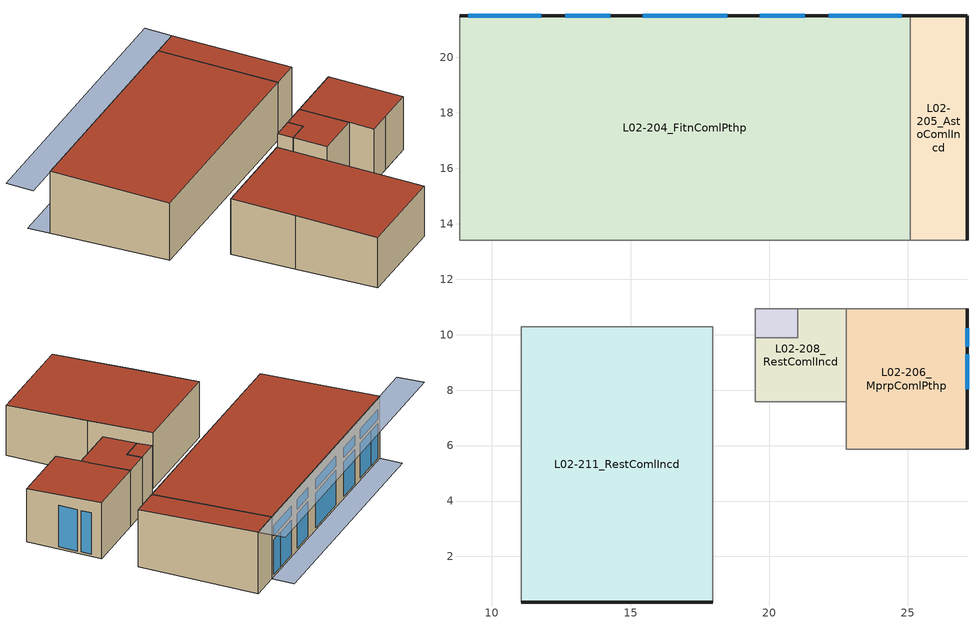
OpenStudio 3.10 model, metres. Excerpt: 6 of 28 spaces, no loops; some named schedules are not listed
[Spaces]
L02-211_RestComlIncd
 floor to L01-105_IstoComlUncd (Interior Floor 21): 17.98,10.29 17.98,0.35 11.06,0.35 11.06,10.29 z4.57
 wall outside (Exterior Wall 01/02): 11.06,0.35 17.98,0.35 z4.57:8.13
 wall to L02-214_AstoComlPthp: 11.06,5.9,8.35 11.06,5.9,4.57 11.06,0.35,4.57 11.06,0.35,8.13
 wall to L02-201_CorrComlPthp (Interior Wall 06): 17.98,10.29 11.06,10.29 z4.57:8.53; 17.98,10.29,8.53 17.98,5.88,8.35 17.98,5.88,4.57 17.98,10.29,4.57; 11.06,10.29,8.53 11.06,10.29,4.57 11.06,5.9,4.57 11.06,5.9,8.35
 wall to L02-209_AstoComlPthp (Interior Wall 06): 17.98,5.88,8.35 17.98,0.35,8.13 17.98,0.35,4.57 17.98,5.88,4.57
 roof outside (Roof 10): 17.98,0.35,8.13 17.98,10.29,8.53 11.06,10.29,8.53 11.06,0.35,8.13
L02-208_RestComlIncd
 floor to L01-105_IstoComlUncd (Interior Floor 21): 22.78,10.93 22.78,7.58 19.49,7.58 19.49,9.89 21.03,9.89 21.03,10.93 z4.57
 wall to L02-209_AstoComlPthp: 19.49,7.58 22.78,7.58 z4.57:8.42
 wall to L02-206_MprpComlPthp: 22.78,10.93,8.56 22.78,7.58,8.42 22.78,7.58,4.57 22.78,10.93,4.57
 wall to L02-201_CorrComlPthp: 22.78,10.93 21.03,10.93 z4.57:8.56; 19.49,9.89,8.51 19.49,9.89,4.57 19.49,7.58,4.57 19.49,7.58,8.42
 wall to L02-201B_UtilComlIncd (Interior Wall 06): 21.03,9.89 19.49,9.89 z4.57:8.51; 21.03,10.93,8.56 21.03,10.93,4.57 21.03,9.89,4.57 21.03,9.89,8.51
 roof outside (Roof 10): 22.78,7.58,8.42 22.78,10.93,8.56 21.03,10.93,8.56 21.03,9.89,8.51 19.49,9.89,8.51 19.49,7.58,8.42
L02-206_MprpComlPthp
 floor to L01-105_IstoComlUncd (Interior Floor 21): 27.14,10.93 27.14,5.87 22.78,5.87 22.78,10.93 z4.57
 wall outside (Exterior Wall 01/02): 27.14,10.93,8.56 27.14,5.87,8.35 27.14,5.87,4.57 27.14,10.93,4.57
 wall to L02-209_AstoComlPthp: 22.78,7.58,8.42 22.78,7.58,4.57 22.78,5.87,4.57 22.78,5.87,8.35
 wall to L02-207_UtilComlIncd: 22.78,5.87 24.44,5.87 z4.57:8.35
 wall to L02-207A_MechComlIncd: 24.44,5.87 27.14,5.87 z4.57:8.35
 wall to L02-201_CorrComlPthp (Interior Wall 06): 27.14,10.93 22.78,10.93 z4.57:8.56
 window (Window 05): 27.14,9.57 27.14,10.23 / 27.14,8.03 27.14,9.3 z4.72:7.67
 roof outside (Roof 10): 27.14,5.87,8.35 27.14,10.93,8.56 22.78,10.93,8.56 22.78,5.87,8.35
L02-201B_UtilComlIncd
 floor to L01-105_IstoComlUncd (Interior Floor 21): 21.03,10.93 21.03,9.89 19.49,9.89 19.49,10.93 z4.57
 wall to L02-201_CorrComlPthp: 21.03,10.93 19.49,10.93 z4.57:8.56; 19.49,10.93,8.56 19.49,10.93,4.57 19.49,9.89,4.57 19.49,9.89,8.51
 roof outside (Roof 10): 21.03,9.89,8.51 21.03,10.93,8.56 19.49,10.93,8.56 19.49,9.89,8.51
L02-205_AstoComlIncd
 floor to L01-105_IstoComlUncd (Interior Floor 21): 27.14,21.51 27.14,13.41 25.09,13.41 25.09,21.51 z4.57
 wall outside (Exterior Wall 01/02): 27.14,21.51 25.09,21.51 z4.57:8.99; 27.14,21.51,8.99 27.14,13.41,8.66 27.14,13.41,4.57 27.14,21.51,4.57
 wall to L02-201_CorrComlPthp: 25.09,13.41 27.14,13.41 z4.57:8.66
 wall to L02-204_FitnComlPthp: 25.09,21.51,8.99 25.09,21.51,4.57 25.09,13.41,4.57 25.09,13.41,8.66
 roof outside (Roof 10): 27.14,13.41,8.66 27.14,21.51,8.99 25.09,21.51,8.99 25.09,13.41,8.66
L02-204_FitnComlPthp
 floor to L01-105_IstoComlUncd (Interior Floor 21): 25.09,21.51 25.09,13.41 8.83,13.41 8.83,21.51 z4.57
 wall outside (Exterior Wall 01/02): 25.09,21.51 8.83,21.51 z4.57:8.99
 wall to L02-201_CorrComlPthp: 8.83,13.41 25.09,13.41 z4.57:8.66
 wall to L02-203_BrkrComlPthp: 8.83,21.51,8.99 8.83,21.51,4.57 8.83,13.41,4.57 8.83,13.41,8.66
 window (Dr-B/D Swing SF): 24.79,21.51 23.79,21.51 / 10.13,21.51 9.14,21.51 z4.72:7.19
 window (Window 05): 23.74,21.51 22.14,21.51 / 11.78,21.51 10.18,21.51 / 21.28,21.51 19.65,21.51 / 14.27,21.51 12.64,21.51 z4.72:7.19
 window (Dr-F Sliding SF): 18.49,21.51 15.44,21.51 z4.72:7.19
 window (Window 05_Clerestory): 18.49,21.51 15.44,21.51 / 24.79,21.51 22.14,21.51 / 14.27,21.51 12.64,21.51 / 11.78,21.51 9.14,21.51 / 21.28,21.51 19.65,21.51 z7.49:8.18
 roof outside (Roof 10): 25.09,13.41,8.66 25.09,21.51,8.99 8.83,21.51,8.99 8.83,13.41,8.66
shading: 25.09,23.03 25.09,21.51 8.83,21.51 8.83,23.03 z4.57; 27.14,21.51,8.99 27.14,23.33,9.06 6.27,23.33,9.06 6.27,21.51,8.99
[Site]
Seattle-King County Intl AP-B_WA_USA: Latitude {deg}=47.53; Longitude {deg}=-122.3; Time Zone {hr}=-8; Elevation {m}=20
[SizingPeriod:DesignDay] Barometric Pressure {Pa}=101085; Rain Indicator=No; Snow Indicator=No; Day of Month=21; Daylight Saving Time Indicator=No; Humidity Condition Type=Wetbulb; Dry-Bulb Temperature Range Modifier Type=DefaultMultipliers
Name | Maximum Dry-Bulb Temperature {C} | Daily Dry-Bulb Temperature Range {deltaC} | Wind Speed {m/s} | Wind Direction {deg} | Sky Clearness | Month | Day Type | Wetbulb or DewPoint at Maximum Dry-Bulb {C} | Solar Model Indicator | ASHRAE Clear Sky Optical Depth for Beam Irradiance | ASHRAE Clear Sky Optical Depth for Diffuse Irradiance
Seattle-King County Intl AP-B Ann Htg 99.6% Condns DB | -3.4 | 0 | 2.1 | 150 | 0 | 12 | WinterDesignDay | -3.4 | ASHRAEClearSky
Seattle-King County Intl AP-B Ann Clg 1% Condns DB=>MWB | 27.7 | 9.9 | 3.8 | 310 |  | 7 | SummerDesignDay | 17.8 | ASHRAETau | 0.354 | 2.499
[Site:WaterMainsTemperature]
Calculation Method=Schedule; Temperature Schedule=WaterMainSeattle
[Building]
Building 1: North Axis {deg}=32
[Material]
Name | Roughness | Thickness {m} | Conductivity {W/m-K} | Density {kg/m3} | Specific Heat {J/kg-K} | Thermal Absorptance | Solar Absorptance | Visible Absorptance
Plywood 3/4 in.; Plywood 3/4 in. 1; Plywood 3/4 in. 2; Plywood 3/4 in. 3 | MediumRough | 0.01905 | 0.11544 | 480.554 | 1884.06 | 0.9 | 0.7 | 0.8
1.5 in. Rigid Ins | Smooth | 0.0381 | 0.0288456 | 20.824 | 1465.38
5/8 in. Gypsum Board; 5/8 in. Gypsum Board 2; 5/8 in. Gypsum Board 3 | Smooth | 0.016002 | 0.158656 | 640.739 | 1130.436 | 0.9 | 0.7 | 0.8
Int. Floor Mat. | Smooth | 0.1651 | 0.0265668 | 114.532 | 1256.04
Roof Mat. | Smooth | 0.31115 | 0.0404127 | 68.3988 | 1172.304
5/8 in. Gypsum Board 1 | MediumRough | 0.016002 | 0.158656 | 640.739 | 1130.436 | 0.9 | 0.7 | 0.8
5/8 in. Gypsum Board 5 | MediumRough | 0.016002 | 0.158656 | 640.739 | 1130.436 | 0.9 | 0.7 | 0.9
[Material:NoMass] Roughness=Smooth; Thermal Resistance {m2-K/W}=2.15747
2x6 Wood Stud; 2x6 Wood Stud 1
[Construction]
Exterior Wall 01/02: Plywood 3/4 in., 1.5 in. Rigid Ins, 2x6 Wood Stud, 5/8 in. Gypsum Board
Interior Floor 21: Plywood 3/4 in. 1, Int. Floor Mat., Plywood 3/4 in. 2
Interior Wall 06: 5/8 in. Gypsum Board 1, 2x6 Wood Stud 1, 5/8 in. Gypsum Board 2, 5/8 in. Gypsum Board 3
Roof 10: 5/8 in. Gypsum Board 5, Roof Mat., Plywood 3/4 in. 3
Dr-B/D Swing SF: Dr-B/D Swing SF Material
Dr-F Sliding SF: Dr-F Sliding SF Material
Window 05: Window 05 Material
Window 05_Clerestory: Window 05_Clerestory Material
[WindowMaterial:SimpleGlazingSystem]
Name | U-Factor {W/m2-K} | Solar Heat Gain Coefficient | Visible Transmittance
Dr-B/D Swing SF Material | 3.00948 | 0.15 | 0.28
Dr-F Sliding SF Material | 2.27131 | 0.22 | 0.49
Window 05 Material | 2.10096 | 0.23 | 0.47
Window 05_Clerestory Material | 2.10096 | 0.23 | 0.001
[Space] Building Story=L2
Name | Thermal Zone | Design Specification Outdoor Air Object
L02-211_RestComlIncd; L02-201B_UtilComlIncd | Thermal Zone: L02-201_CorrComlPthp | Thermal Zone: L02-201_CorrComlPthp Design Specification Outdoor Air
L02-206_MprpComlPthp; L02-208_RestComlIncd | Thermal Zone: L02-206_MprpComlPthp | Thermal Zone: L02-206_MprpComlPthp Design Specification Outdoor Air
L02-204_FitnComlPthp; L02-205_AstoComlIncd | Thermal Zone: L02-204_FitnComlPthp | Thermal Zone: L02-204_FitnComlPthp Design Specification Outdoor Air
[ThermalZone] Multiplier=1; Use Ideal Air Loads=No
Name | Volume {m3} | Thermostat
Thermal Zone: L02-206_MprpComlPthp | 210.686 | Thermal Zone: L02-206_MprpComlPthp Thermostat
Thermal Zone: L02-201_CorrComlPthp | 742.386 | Thermal Zone: L02-201_CorrComlPthp Thermostat
Thermal Zone: L02-204_FitnComlPthp | 629.829 | Thermal Zone: L02-204_FitnComlPthp Thermostat
[BuildingStory]
L2
[People:Definition] Number of People Calculation Method=People/Area; Fraction Radiant=0.3
Name | People per Space Floor Area {person/m2} | Sensible Heat Fraction
L02-211_RestComlIncd People Definition; L02-208_RestComlIncd People Definition | 0.107639 | 0.5
L02-206_MprpComlPthp People Definition | 0.358815 | 0.6125
L02-201B_UtilComlIncd People Definition; L02-205_AstoComlIncd People Definition | 0.0161459 | 0.366667
L02-204_FitnComlPthp People Definition | 0.242188 | 0.225664
[People] Number of People Schedule=GLBHOcc; Multiplier=1
Name | People Definition | Space or SpaceType | Activity Level Schedule
L02-211_RestComlIncd People | L02-211_RestComlIncd People Definition | L02-211_RestComlIncd | L02-211_RestComlIncd People Activity Level
L02-206_MprpComlPthp People | L02-206_MprpComlPthp People Definition | L02-206_MprpComlPthp | L02-206_MprpComlPthp People Activity Level
L02-208_RestComlIncd People | L02-208_RestComlIncd People Definition | L02-208_RestComlIncd | L02-208_RestComlIncd People Activity Level
L02-201B_UtilComlIncd People | L02-201B_UtilComlIncd People Definition | L02-201B_UtilComlIncd | L02-201B_UtilComlIncd People Activity Level
L02-204_FitnComlPthp People | L02-204_FitnComlPthp People Definition | L02-204_FitnComlPthp | L02-204_FitnComlPthp People Activity Level
L02-205_AstoComlIncd People | L02-205_AstoComlIncd People Definition | L02-205_AstoComlIncd | L02-205_AstoComlIncd People Activity Level
[SpaceInfiltration:DesignFlowRate] Schedule=On-user; Design Flow Rate Calculation Method=Flow/ExteriorWallArea; Flow per Exterior Surface Area {m3/s-m2}=0.00017526; Constant Term Coefficient=0; Temperature Term Coefficient=0; Velocity Term Coefficient=0.224052; Velocity Squared Term Coefficient=0; Density Basis=Outdoor
Name | Space or SpaceType
L02-211_RestComlIncd Space Infiltration Design Flow Rate 1 | L02-211_RestComlIncd
L02-206_MprpComlPthp Space Infiltration Design Flow Rate 1 | L02-206_MprpComlPthp
L02-208_RestComlIncd Space Infiltration Design Flow Rate 1 | L02-208_RestComlIncd
L02-201B_UtilComlIncd Space Infiltration Design Flow Rate 1 | L02-201B_UtilComlIncd
L02-204_FitnComlPthp Space Infiltration Design Flow Rate 1 | L02-204_FitnComlPthp
L02-205_AstoComlIncd Space Infiltration Design Flow Rate 1 | L02-205_AstoComlIncd
[Lights:Definition] Design Level Calculation Method=Watts/Area; Watts per Space Floor Area {W/m2}=2.84167; Fraction Radiant=0.58; Return Air Fraction=0
L02-211_RestComlIncd Regulated Lights Definition; L02-206_MprpComlPthp Regulated Lights Definition; L02-208_RestComlIncd Regulated Lights Definition; L02-201B_UtilComlIncd Regulated Lights Definition; L02-204_FitnComlPthp Regulated Lights Definition; L02-205_AstoComlIncd Regulated Lights Definition
[Lights] Schedule=GLBHLights; Fraction Replaceable=1
Name | Lights Definition | Space or SpaceType
L02-211_RestComlIncd Regulated Lights | L02-211_RestComlIncd Regulated Lights Definition | L02-211_RestComlIncd
L02-206_MprpComlPthp Regulated Lights | L02-206_MprpComlPthp Regulated Lights Definition | L02-206_MprpComlPthp
L02-208_RestComlIncd Regulated Lights | L02-208_RestComlIncd Regulated Lights Definition | L02-208_RestComlIncd
L02-201B_UtilComlIncd Regulated Lights | L02-201B_UtilComlIncd Regulated Lights Definition | L02-201B_UtilComlIncd
L02-204_FitnComlPthp Regulated Lights | L02-204_FitnComlPthp Regulated Lights Definition | L02-204_FitnComlPthp
L02-205_AstoComlIncd Regulated Lights | L02-205_AstoComlIncd Regulated Lights Definition | L02-205_AstoComlIncd
[ElectricEquipment:Definition] Design Level Calculation Method=Watts/Area; Fraction Latent=0; Fraction Radiant=0.2; Fraction Lost=0
Name | Watts per Space Floor Area {W/m2}
L02-211_RestComlIncd Recepticle Loads Definition; L02-208_RestComlIncd Recepticle Loads Definition; L02-201B_UtilComlIncd Recepticle Loads Definition; L02-205_AstoComlIncd Recepticle Loads Definition | 2.15278
L02-206_MprpComlPthp Recepticle Loads Definition; L02-204_FitnComlPthp Recepticle Loads Definition | 16.1459
[ElectricEquipment] Schedule=GLBHRecept
Name | Electric Equipment Definition | Space or SpaceType
L02-211_RestComlIncd Recepticle Loads | L02-211_RestComlIncd Recepticle Loads Definition | L02-211_RestComlIncd
L02-206_MprpComlPthp Recepticle Loads | L02-206_MprpComlPthp Recepticle Loads Definition | L02-206_MprpComlPthp
L02-208_RestComlIncd Recepticle Loads | L02-208_RestComlIncd Recepticle Loads Definition | L02-208_RestComlIncd
L02-201B_UtilComlIncd Recepticle Loads | L02-201B_UtilComlIncd Recepticle Loads Definition | L02-201B_UtilComlIncd
L02-204_FitnComlPthp Recepticle Loads | L02-204_FitnComlPthp Recepticle Loads Definition | L02-204_FitnComlPthp
L02-205_AstoComlIncd Recepticle Loads | L02-205_AstoComlIncd Recepticle Loads Definition | L02-205_AstoComlIncd
[DesignSpecification:OutdoorAir] Outdoor Air Method=Sum; Outdoor Air Flow per Person {m3/s-person}=0
Name | Outdoor Air Flow per Floor Area {m3/s-m2}
Thermal Zone: L02-206_MprpComlPthp Design Specification Outdoor Air | 0.000212619
Thermal Zone: L02-201_CorrComlPthp Design Specification Outdoor Air | 0.000222729
Thermal Zone: L02-204_FitnComlPthp Design Specification Outdoor Air | 0.00283383
[ThermostatSetpoint:DualSetpoint] Heating Setpoint Temperature Schedule=GLBHHtgSetpt; Cooling Setpoint Temperature Schedule=NoClgSetpt
Thermal Zone: L02-206_MprpComlPthp Thermostat; Thermal Zone: L02-201_CorrComlPthp Thermostat; Thermal Zone: L02-204_FitnComlPthp Thermostat
[Schedule:Day]
L02-211_RestComlIncd People Activity Level Default Day; L02-208_RestComlIncd People Activity Level Default Day: 24, 0, 146.536
L02-206_MprpComlPthp People Activity Level Default Day: 24, 0, 117.228
L02-201B_UtilComlIncd People Activity Level Default Day; L02-205_AstoComlIncd People Activity Level Default Day: 24, 0, 219.803
L02-204_FitnComlPthp People Activity Level Default Day: 24, 0, 331.17
[Schedule:Week]
GLBHWinOccWk: GLBHWinOccSun, GLBHWinOccWD, GLBHWinOccWD, GLBHWinOccWD, GLBHWinOccWD, GLBHWinOccFri, GLBHWinOccSat, GLBHWinOccSun, OnDay, OffDay, GLBHWinOccSun, GLBHWinOccSun
GLBHSpFaOccWk: GLBHSpFaOccSun, GLBHSpFaOccWD, GLBHSpFaOccWD, GLBHSpFaOccWD, GLBHSpFaOccWD, GLBHSpFaOccFri, GLBHSpFaOccSat, GLBHSpFaOccSun, OnDay, OffDay, GLBHSpFaOccSun, GLBHSpFaOccSun
GLBHSumOccWk: GLBHSumOccSun, GLBHSumOccWD, GLBHSumOccWD, GLBHSumOccWD, GLBHSumOccWD, GLBHSumOccFri, GLBHSumOccSat, GLBHSumOccSun, OnDay, OffDay, GLBHSumOccSun, GLBHSumOccSun
GLBHWinLightsWk: GLBHWinLightsSun, GLBHWinLightsWD, GLBHWinLightsWD, GLBHWinLightsWD, GLBHWinLightsWD, GLBHWinLightsFri, GLBHWinLightsSat, GLBHWinLightsSun, OnDay, OffDay, GLBHWinLightsSun, GLBHWinLightsSun
GLBHSpFaLightsWk: GLBHSpFaLightsSun, GLBHSpFaLightsWD, GLBHSpFaLightsWD, GLBHSpFaLightsWD, GLBHSpFaLightsWD, GLBHSpFaLightsFri, GLBHSpFaLightsSat, GLBHSpFaLightsSun, OnDay, OffDay, GLBHSpFaLightsSun, GLBHSpFaLightsSun
GLBHSumLightsWk: GLBHSumLightsSun, GLBHSumLightsWD, GLBHSumLightsWD, GLBHSumLightsWD, GLBHSumLightsWD, GLBHSumLightsFri, GLBHSumLightsSat, GLBHSumLightsSun, OnDay, OffDay, GLBHSumLightsSun, GLBHSumLightsSun
GLBHWinReceptWk: GLBHWinReceptSun, GLBHWinReceptWD, GLBHWinReceptWD, GLBHWinReceptWD, GLBHWinReceptWD, GLBHWinReceptFri, GLBHWinReceptSat, GLBHWinReceptSun, OnDay, OffDay, GLBHWinReceptSun, GLBHWinReceptSun
GLBHSpFaReceptWk: GLBHSpFaReceptSun, GLBHSpFaReceptWD, GLBHSpFaReceptWD, GLBHSpFaReceptWD, GLBHSpFaReceptWD, GLBHSpFaReceptFri, GLBHSpFaReceptSat, GLBHSpFaReceptSun, OnDay, OffDay, GLBHSpFaReceptSun, GLBHSpFaReceptSun
GLBHSumReceptWk: GLBHSumReceptSun, GLBHSumReceptWD, GLBHSumReceptWD, GLBHSumReceptWD, GLBHSumReceptWD, GLBHSumReceptFri, GLBHSumReceptSat, GLBHSumReceptSun, OnDay, OffDay, GLBHSumReceptSun, GLBHSumReceptSun
GLBHWinHtgSetptWk: GLBHWinHtgSetptSun, GLBHWinHtgSetptWD, GLBHWinHtgSetptWD, GLBHWinHtgSetptWD, GLBHWinHtgSetptWD, GLBHWinHtgSetptFri, GLBHWinHtgSetptSat, GLBHWinHtgSetptSun, OfficeHtgSetptWD, OfficeHtgSetptWD, GLBHWinHtgSetptSun, GLBHWinHtgSetptSun
GLBHSpFaHtgSetptWk: GLBHSpFaHtgSetptSun, GLBHSpFaHtgSetptWD, GLBHSpFaHtgSetptWD, GLBHSpFaHtgSetptWD, GLBHSpFaHtgSetptWD, GLBHSpFaHtgSetptFri, GLBHSpFaHtgSetptSat, GLBHSpFaHtgSetptSun, OfficeHtgSetptWD, OfficeHtgSetptWD, GLBHSpFaHtgSetptSun, GLBHSpFaHtgSetptSun
GLBHSumHtgSetptWk: GLBHSumHtgSetptSun, GLBHSumHtgSetptWD, GLBHSumHtgSetptWD, GLBHSumHtgSetptWD, GLBHSumHtgSetptWD, GLBHSumHtgSetptFri, GLBHSumHtgSetptSat, GLBHSumHtgSetptSun, OfficeHtgSetptWD, OfficeHtgSetptWD, GLBHSumHtgSetptSun, GLBHSumHtgSetptSun
OnWk: OnDay, OnDay, OnDay, OnDay, OnDay, OnDay, OnDay, OnDay, OnDay, OnDay, OnDay, OnDay
NoClgSetpt Wk: NoClgSetpt Day, NoClgSetpt Day, NoClgSetpt Day, NoClgSetpt Day, NoClgSetpt Day, NoClgSetpt Day, NoClgSetpt Day, NoClgSetpt Day, OfficeClgSetptWD, OfficeClgSetptWD, NoClgSetpt Day, NoClgSetpt Day
WaterMainSeattleJanWk: WaterMainSeattleJan, WaterMainSeattleJan, WaterMainSeattleJan, WaterMainSeattleJan, WaterMainSeattleJan, WaterMainSeattleJan, WaterMainSeattleJan, WaterMainSeattleJan, WaterMainSeattleJan, WaterMainSeattleJan, WaterMainSeattleJan, WaterMainSeattleJan
WaterMainSeattleFebWk: WaterMainSeattleFeb, WaterMainSeattleFeb, WaterMainSeattleFeb, WaterMainSeattleFeb, WaterMainSeattleFeb, WaterMainSeattleFeb, WaterMainSeattleFeb, WaterMainSeattleFeb, WaterMainSeattleFeb, WaterMainSeattleFeb, WaterMainSeattleFeb, WaterMainSeattleFeb
WaterMainSeattleMarWk: WaterMainSeattleMar, WaterMainSeattleMar, WaterMainSeattleMar, WaterMainSeattleMar, WaterMainSeattleMar, WaterMainSeattleMar, WaterMainSeattleMar, WaterMainSeattleMar, WaterMainSeattleMar, WaterMainSeattleMar, WaterMainSeattleMar, WaterMainSeattleMar
WaterMainSeattleAprWk: WaterMainSeattleApr, WaterMainSeattleApr, WaterMainSeattleApr, WaterMainSeattleApr, WaterMainSeattleApr, WaterMainSeattleApr, WaterMainSeattleApr, WaterMainSeattleApr, WaterMainSeattleApr, WaterMainSeattleApr, WaterMainSeattleApr, WaterMainSeattleApr
WaterMainSeattleMayWk: WaterMainSeattleMay, WaterMainSeattleMay, WaterMainSeattleMay, WaterMainSeattleMay, WaterMainSeattleMay, WaterMainSeattleMay, WaterMainSeattleMay, WaterMainSeattleMay, WaterMainSeattleMay, WaterMainSeattleMay, WaterMainSeattleMay, WaterMainSeattleMay
WaterMainSeattleJunWk: WaterMainSeattleJun, WaterMainSeattleJun, WaterMainSeattleJun, WaterMainSeattleJun, WaterMainSeattleJun, WaterMainSeattleJun, WaterMainSeattleJun, WaterMainSeattleJun, WaterMainSeattleJun, WaterMainSeattleJun, WaterMainSeattleJun, WaterMainSeattleJun
WaterMainSeattleJulWk: WaterMainSeattleJul, WaterMainSeattleJul, WaterMainSeattleJul, WaterMainSeattleJul, WaterMainSeattleJul, WaterMainSeattleJul, WaterMainSeattleJul, WaterMainSeattleJul, WaterMainSeattleJul, WaterMainSeattleJul, WaterMainSeattleJul, WaterMainSeattleJul
WaterMainSeattleAugWk: WaterMainSeattleAug, WaterMainSeattleAug, WaterMainSeattleAug, WaterMainSeattleAug, WaterMainSeattleAug, WaterMainSeattleAug, WaterMainSeattleAug, WaterMainSeattleAug, WaterMainSeattleAug, WaterMainSeattleAug, WaterMainSeattleAug, WaterMainSeattleAug
WaterMainSeattleSepWk: WaterMainSeattleSep, WaterMainSeattleSep, WaterMainSeattleSep, WaterMainSeattleSep, WaterMainSeattleSep, WaterMainSeattleSep, WaterMainSeattleSep, WaterMainSeattleSep, WaterMainSeattleSep, WaterMainSeattleSep, WaterMainSeattleSep, WaterMainSeattleSep
WaterMainSeattleOctWk: WaterMainSeattleOct, WaterMainSeattleOct, WaterMainSeattleOct, WaterMainSeattleOct, WaterMainSeattleOct, WaterMainSeattleOct, WaterMainSeattleOct, WaterMainSeattleOct, WaterMainSeattleOct, WaterMainSeattleOct, WaterMainSeattleOct, WaterMainSeattleOct
WaterMainSeattleNovWk: WaterMainSeattleNov, WaterMainSeattleNov, WaterMainSeattleNov, WaterMainSeattleNov, WaterMainSeattleNov, WaterMainSeattleNov, WaterMainSeattleNov, WaterMainSeattleNov, WaterMainSeattleNov, WaterMainSeattleNov, WaterMainSeattleNov, WaterMainSeattleNov
[Schedule:Year]
GLBHOcc: 1, 15, GLBHWinOccWk, 6, 15, GLBHSpFaOccWk, 9, 15, GLBHSumOccWk, 11, 15, GLBHSpFaOccWk, 12, 31, GLBHWinOccWk
GLBHLights: 1, 15, GLBHWinLightsWk, 6, 15, GLBHSpFaLightsWk, 9, 15, GLBHSumLightsWk, 11, 15, GLBHSpFaLightsWk, 12, 31, GLBHWinOccWk
GLBHRecept: 1, 15, GLBHWinReceptWk, 6, 15, GLBHSpFaReceptWk, 9, 15, GLBHSumReceptWk, 11, 15, GLBHSpFaReceptWk, 12, 31, GLBHWinReceptWk
GLBHHtgSetpt: 1, 15, GLBHWinHtgSetptWk, 6, 15, GLBHSpFaHtgSetptWk, 9, 15, GLBHSumHtgSetptWk, 11, 15, GLBHSpFaHtgSetptWk, 12, 31, GLBHWinHtgSetptWk
On-user: 12, 31, OnWk
NoClgSetpt: 12, 31, NoClgSetpt Wk
WaterMainSeattle: 1, 31, WaterMainSeattleJanWk, 2, 28, WaterMainSeattleFebWk, 3, 31, WaterMainSeattleMarWk, 4, 30, WaterMainSeattleAprWk, 5, 31, WaterMainSeattleMayWk, 6, 30, WaterMainSeattleJunWk, 7, 31, WaterMainSeattleJulWk, 8, 31, WaterMainSeattleAugWk, 9, 30, WaterMainSeattleSepWk, 10, 31, WaterMainSeattleOctWk, 11, 30, WaterMainSeattleNovWk, 12, 31, WaterMainSeattleDecWk
[Schedule:Ruleset]
Name | Default Day Schedule
L02-211_RestComlIncd People Activity Level | L02-211_RestComlIncd People Activity Level Default Day
L02-206_MprpComlPthp People Activity Level | L02-206_MprpComlPthp People Activity Level Default Day
L02-208_RestComlIncd People Activity Level | L02-208_RestComlIncd People Activity Level Default Day
L02-201B_UtilComlIncd People Activity Level | L02-201B_UtilComlIncd People Activity Level Default Day
L02-204_FitnComlPthp People Activity Level | L02-204_FitnComlPthp People Activity Level Default Day
L02-205_AstoComlIncd People Activity Level | L02-205_AstoComlIncd People Activity Level Default Day
